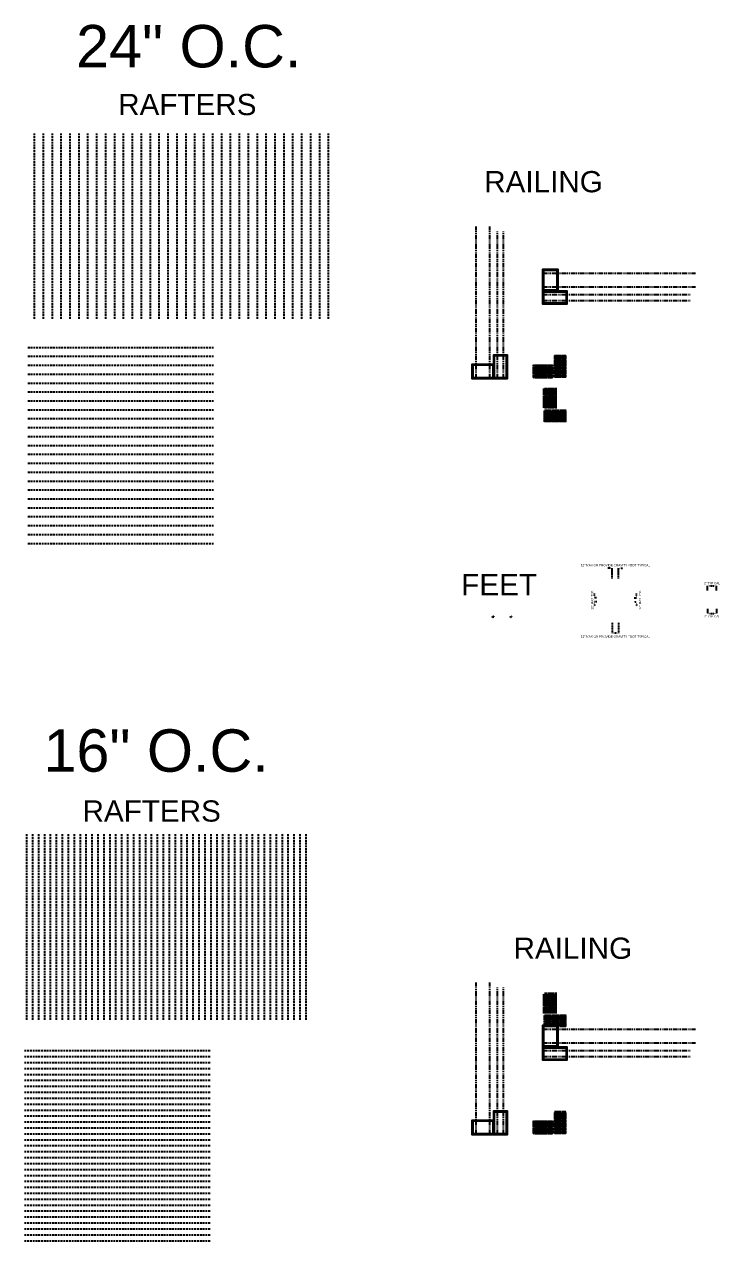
# Model space of a CAD drawing. Header units: feet. Extents: x -3909 to -174, y -1221 to 2380.
# Drawn here: x -2044 to -174, y -1021 to 2256 of the extents above; entities that cross this region are included whole.
import ezdxf

# ---------------------------------------------------------------- set-up
doc = ezdxf.new("R2010")
doc.units = ezdxf.units.FT
doc.header["$MEASUREMENT"] = 0
doc.linetypes.add('DASHED', pattern=[0.75, 0.5, -0.25])
doc.linetypes.add('PHANTOM', pattern=[2.5, 1.25, -0.25, 0.25, -0.25, 0.25, -0.25])
doc.layers.add('LOCKED (NO PRINT)', color=7, linetype='Continuous', plot=False)
for name, color, linetype in [('MODULE FRAME', 9, 'Continuous'), ('MODULE HATCH', 7, 'Continuous'), ('STRUCTURAL', 4, 'DASHED')]:
    doc.layers.add(name, color=color, linetype=linetype)
doc.styles.add('1QUATER', font='technic_.ttf', dxfattribs={"height": 6})
doc.styles.add('TITLE BBLOCK TEXT', font='ARIALUNI.TTF')
doc.dimstyles.new('1QUATER', dxfattribs={"dimscale": 0, "dimtxt": 6, "dimasz": 6, "dimexe": 0, "dimexo": 1, "dimgap": 2, "dimtad": 1, "dimdec": 4, "dimzin": 3, "dimdsep": 46, "dimlunit": 4, "dimtxsty": '1QUATER', "dimcen": 6, "dimclrd": 1, "dimclre": 1, "dimclrt": 7, "dimadec": 0, "dimazin": 0, "dimtfac": 1, "dimtdec": 4, "dimtofl": 0, "dimtmove": 2, "dimatfit": 3, "dimfxl": 1, "dimfrac": 2, "dimtolj": 1, "dimtzin": 0, "dimarcsym": 1})

# ---------------------------------------------------------------- blocks, each defined once
blk = doc.blocks.new('*U104')
at = {"layer": 'STRUCTURAL'}
h = blk.add_hatch(color=3, dxfattribs=at)
h.dxf.hatch_style = 1
h.paths.add_polyline_path([(1.7, 0, 1), (-1.7, 0, 1)])
at = {"layer": 'STRUCTURAL', "color": 3}
blk.add_circle((0, 0), 1.73, dxfattribs=at)
blk = doc.blocks.new('*D122')
at = {"layer": 'Defpoints', "color": 0, "transparency": 16777216}
for p in [(-203.7, 682.2, -26.5), (-179.7, 682.2, -26.5), (-179.7, 668.9)]:
    blk.add_point(p, dxfattribs=at)
at = {"layer": 'STRUCTURAL', "color": 1, "lineweight": -2, "transparency": 16777216}
for p, q in [((-203.7, 681.2), (-203.7, 668.9)), ((-197.7, 668.9), (-185.7, 668.9)), ((-179.7, 681.2), (-179.7, 668.9))]:
    blk.add_line(p, q, dxfattribs=at)
at = {"layer": 'STRUCTURAL', "color": 1, "transparency": 16777216}
for points in [[(-197.7, 669.9), (-197.7, 667.9), (-203.7, 668.9)], [(-185.7, 669.9), (-185.7, 667.9), (-179.7, 668.9)]]:
    blk.add_solid(points, dxfattribs=at)
at = {"layer": 'STRUCTURAL', "color": 7, "transparency": 16777216, "insert": (-191.7, 661.3), "char_height": 6, "attachment_point": 5, "style": '1QUATER'}
blk.add_mtext("\\A1;2' TYPICAL", dxfattribs=at)
blk = doc.blocks.new('*D123')
at = {"layer": 'Defpoints', "color": 0, "transparency": 16777216}
for p in [(-508.5, 700.3), (-502, 711, 10.2), (-501.5, 700.3, -13.5)]:
    blk.add_point(p, dxfattribs=at)
at = {"layer": 'STRUCTURAL', "color": 1, "lineweight": -2, "transparency": 16777216}
for p, q in [((-508.5, 717), (-508.5, 723)), ((-503, 711), (-508.5, 711)), ((-502.5, 700.3), (-508.5, 700.3)), ((-508.5, 694.3), (-508.5, 688.3))]:
    blk.add_line(p, q, dxfattribs=at)
at = {"layer": 'STRUCTURAL', "color": 1, "transparency": 16777216}
for points in [[(-509.5, 717), (-507.5, 717), (-508.5, 711)], [(-509.5, 694.3), (-507.5, 694.3), (-508.5, 700.3)]]:
    blk.add_solid(points, dxfattribs=at)
at = {"layer": 'STRUCTURAL', "color": 10, "transparency": 16777216, "insert": (-514.7, 705.6), "char_height": 6, "attachment_point": 5, "rotation": 90, "style": '1QUATER'}
blk.add_mtext('\\A1;12" MAX TYP.', dxfattribs=at)
blk = doc.blocks.new('*D124')
at = {"layer": 'Defpoints', "color": 0, "transparency": 16777216}
for p in [(-460.5, 645.9), (-443.7, 645.9), (-460.5, 616.3)]:
    blk.add_point(p, dxfattribs=at)
at = {"layer": 'STRUCTURAL', "color": 1, "lineweight": -2, "transparency": 16777216}
for p, q in [((-460.5, 644.9), (-460.5, 616.3)), ((-443.7, 644.9), (-443.7, 616.3)), ((-449.7, 616.3), (-454.5, 616.3))]:
    blk.add_line(p, q, dxfattribs=at)
at = {"layer": 'STRUCTURAL', "color": 1, "transparency": 16777216}
for points in [[(-454.5, 617.3), (-454.5, 615.3), (-460.5, 616.3)], [(-449.7, 617.3), (-449.7, 615.3), (-443.7, 616.3)]]:
    blk.add_solid(points, dxfattribs=at)
at = {"layer": 'STRUCTURAL', "color": 10, "transparency": 16777216, "insert": (-452.1, 606.6), "char_height": 6, "attachment_point": 5, "style": '1QUATER'}
blk.add_mtext('\\A1;12" MAX OR PROVIDE GRAVITY FOOT TYPICAL', dxfattribs=at)
blk = doc.blocks.new('*D125')
at = {"layer": 'Defpoints', "color": 0, "transparency": 16777216}
for p in [(-402.7, 700.3, -13.5), (-402.2, 711, 10.2), (-395.6, 700.3)]:
    blk.add_point(p, dxfattribs=at)
at = {"layer": 'STRUCTURAL', "color": 1, "lineweight": -2, "transparency": 16777216}
for p, q in [((-395.6, 717), (-395.6, 723)), ((-401.7, 700.3), (-395.6, 700.3)), ((-401.2, 711), (-395.6, 711)), ((-395.6, 694.3), (-395.6, 688.3))]:
    blk.add_line(p, q, dxfattribs=at)
at = {"layer": 'STRUCTURAL', "color": 1, "transparency": 16777216}
for points in [[(-396.6, 717), (-394.6, 717), (-395.6, 711)], [(-396.6, 694.3), (-394.6, 694.3), (-395.6, 700.3)]]:
    blk.add_solid(points, dxfattribs=at)
at = {"layer": 'STRUCTURAL', "color": 10, "transparency": 16777216, "insert": (-385.9, 705.6), "char_height": 6, "attachment_point": 5, "rotation": 90, "style": '1QUATER'}
blk.add_mtext('\\A1;12" MAX TYP.', dxfattribs=at)
blk = doc.blocks.new('*D126')
at = {"layer": 'Defpoints', "color": 0, "transparency": 16777216}
for p in [(-460.5, 791.4), (-460.5, 761.8), (-443.7, 761.8)]:
    blk.add_point(p, dxfattribs=at)
at = {"layer": 'STRUCTURAL', "color": 1, "lineweight": -2, "transparency": 16777216}
for p, q in [((-466.5, 791.4), (-472.5, 791.4)), ((-460.5, 762.8), (-460.5, 791.4)), ((-443.7, 762.8), (-443.7, 791.4)), ((-437.7, 791.4), (-431.7, 791.4))]:
    blk.add_line(p, q, dxfattribs=at)
at = {"layer": 'STRUCTURAL', "color": 1, "transparency": 16777216}
for points in [[(-466.5, 792.4), (-466.5, 790.4), (-460.5, 791.4)], [(-437.7, 792.4), (-437.7, 790.4), (-443.7, 791.4)]]:
    blk.add_solid(points, dxfattribs=at)
at = {"layer": 'STRUCTURAL', "color": 10, "transparency": 16777216, "insert": (-452.1, 799), "char_height": 6, "attachment_point": 5, "style": '1QUATER'}
blk.add_mtext('\\A1;12" MAX OR PROVIDE GRAVITY FOOT TYPICAL', dxfattribs=at)
blk = doc.blocks.new('*D127')
at = {"layer": 'Defpoints', "color": 0, "transparency": 16777216}
for p in [(-203.7, 729.8, -26.5), (-179.7, 743.2), (-179.7, 729.8, -26.5)]:
    blk.add_point(p, dxfattribs=at)
at = {"layer": 'STRUCTURAL', "color": 1, "lineweight": -2, "transparency": 16777216}
for p, q in [((-203.7, 730.8), (-203.7, 743.2)), ((-197.7, 743.2), (-185.7, 743.2)), ((-179.7, 730.8), (-179.7, 743.2))]:
    blk.add_line(p, q, dxfattribs=at)
at = {"layer": 'STRUCTURAL', "color": 1, "transparency": 16777216}
for points in [[(-197.7, 744.2), (-197.7, 742.2), (-203.7, 743.2)], [(-185.7, 744.2), (-185.7, 742.2), (-179.7, 743.2)]]:
    blk.add_solid(points, dxfattribs=at)
at = {"layer": 'STRUCTURAL', "color": 7, "transparency": 16777216, "insert": (-191.7, 750.7), "char_height": 6, "attachment_point": 5, "style": '1QUATER'}
blk.add_mtext("\\A1;2' TYPICAL", dxfattribs=at)

msp = doc.modelspace()

# ---------------------------------------------------------------- hatches: boundary and pattern name
at = {"layer": 'MODULE HATCH', "extrusion": (3.08151e-33, -0.447214, 0.894427)}
h = msp.add_hatch(dxfattribs=at)
h.set_pattern_fill('ANGLE', color=9, scale=14.99934, angle=90)
h.set_pattern_definition([(90, (-607.46, 1362.7326), (-4.12482, 3e-16), [2.99987, -1.12495]), (180, (-607.46, 1362.7326), (-5e-16, -4.12482), [2.99987, -1.12495])])
h.paths.add_polyline_path([(-644.9433, 1365.24922), (-609.97664, 1365.24922), (-609.97664, 1425.21578), (-644.9433, 1425.21578)])
at = {"layer": 'MODULE HATCH', "extrusion": (0, -0.447214, 0.894427)}
h = msp.add_hatch(dxfattribs=at)
h.set_pattern_fill('ANGLE', color=9, scale=14.99934)
h.set_pattern_definition([(0, (-647.46, 1322.7328), (0, 4.12482), [2.99987, -1.12495]), (90, (-647.46, 1322.7328), (-4.12482, 3e-16), [2.99987, -1.12495])])
h.paths.add_polyline_path([(-644.9433, 1360.21604), (-644.9433, 1325.24938), (-584.97674, 1325.24938), (-584.97674, 1360.21604)])
at = {"layer": 'MODULE HATCH', "extrusion": (0.447214, -2.73839e-17, 0.894427)}
h = msp.add_hatch(dxfattribs=at)
h.set_pattern_fill('ANGLE', color=9, scale=14.99934)
h.set_pattern_definition([(4e-31, (1301.041, 650.8356), (-3e-32, 4.12482), [2.99987, -1.12495]), (90, (1301.041, 650.8356), (-4.12482, 3e-16), [2.99987, -1.12495])])
h.paths.add_polyline_path([(1303.55774, 688.3189), (1303.55774, 653.35224), (1363.5243, 653.35224), (1363.5243, 688.3189)])
h = msp.add_hatch(dxfattribs=at)
h.set_pattern_fill('ANGLE', color=9, scale=14.99934, angle=90)
h.set_pattern_definition([(90, (1341.041, 690.8355), (-4.12482, 3e-16), [2.99987, -1.12495]), (180, (1341.041, 690.8355), (-5e-16, -4.12482), [2.99987, -1.12495])])
h.paths.add_polyline_path([(1303.55774, 693.35208), (1338.5244, 693.35208), (1338.5244, 753.31864), (1303.55774, 753.31864)])
at = {"layer": 'MODULE HATCH', "extrusion": (3.08151e-33, -0.447214, 0.894427)}
h = msp.add_hatch(dxfattribs=at)
h.set_pattern_fill('ANGLE', color=9, scale=14.99934, angle=90)
h.set_pattern_definition([(90, (-607.46, -459.0802), (-4.12482, 3e-16), [2.99987, -1.12495]), (180, (-607.46, -459.0802), (-5e-16, -4.12482), [2.99987, -1.12495])])
h.paths.add_polyline_path([(-644.9433, -456.56365), (-609.97664, -456.56365), (-609.97664, -396.59709), (-644.9433, -396.59709)])
at = {"layer": 'MODULE HATCH', "extrusion": (0, -0.447214, 0.894427)}
h = msp.add_hatch(dxfattribs=at)
h.set_pattern_fill('ANGLE', color=9, scale=14.99934)
h.set_pattern_definition([(0, (-647.46, -499.08), (0, 4.12482), [2.99987, -1.12495]), (90, (-647.46, -499.08), (-4.12482, 3e-16), [2.99987, -1.12495])])
h.paths.add_polyline_path([(-644.9433, -461.59683), (-644.9433, -496.56349), (-584.97674, -496.56349), (-584.97674, -461.59683)])
at = {"layer": 'MODULE HATCH', "extrusion": (0.447214, -2.73839e-17, 0.894427)}
h = msp.add_hatch(dxfattribs=at)
h.set_pattern_fill('ANGLE', color=9, scale=14.99934)
h.set_pattern_definition([(4e-31, (-735.8076, 650.8356), (-3e-32, 4.12482), [2.99987, -1.12495]), (90, (-735.8076, 650.8356), (-4.12482, 3e-16), [2.99987, -1.12495])])
h.paths.add_polyline_path([(-733.29097, 688.3189), (-733.29097, 653.35224), (-673.32441, 653.35224), (-673.32441, 688.3189)])
h = msp.add_hatch(dxfattribs=at)
h.set_pattern_fill('ANGLE', color=9, scale=14.99934, angle=90)
h.set_pattern_definition([(90, (-695.8077, 690.8355), (-4.12482, 3e-16), [2.99987, -1.12495]), (180, (-695.8077, 690.8355), (-5e-16, -4.12482), [2.99987, -1.12495])])
h.paths.add_polyline_path([(-733.29097, 693.35208), (-698.32431, 693.35208), (-698.32431, 753.31864), (-733.29097, 753.31864)])

# ---------------------------------------------------------------- linework, layer by layer
at = {"color": 4, "extrusion": (0, -0.447214, 0.894427)}
for points, elevation in [([(-647.45989, 1362.73263), (-647.45989, 1427.73237), (-607.46005, 1427.73237), (-607.46005, 1362.73263)], -713.86619), ([(-647.45989, 1362.73263), (-582.46015, 1362.73263), (-582.46015, 1322.73279), (-647.45989, 1322.73279)], -713.86619), ([(-647.45989, -459.08024), (-647.45989, -394.0805), (-607.46005, -394.0805), (-607.46005, -459.08024)], 197.04025), ([(-647.45989, -459.08024), (-582.46015, -459.08024), (-582.46015, -499.08008), (-647.45989, -499.08008)], 197.04025)]:
    msp.add_lwpolyline(points, close=True, dxfattribs=dict(at, elevation=elevation))
at = {"color": 4, "extrusion": (0.447214, -2.73839e-17, 0.894427), "elevation": -361.66768}
for points in [[(1301.04115, 690.83549), (1366.04089, 690.83549), (1366.04089, 650.83565), (1301.04115, 650.83565)], [(1301.04115, 690.83549), (1301.04115, 755.83523), (1341.04099, 755.83523), (1341.04099, 690.83549)], [(-735.80756, 690.83549), (-670.80782, 690.83549), (-670.80782, 650.83565), (-735.80756, 650.83565)], [(-735.80756, 690.83549), (-735.80756, 755.83523), (-695.80772, 755.83523), (-695.80772, 690.83549)]]:
    msp.add_lwpolyline(points, close=True, dxfattribs=at)
at = {"layer": 'MODULE FRAME', "color": 7, "extrusion": (0, -0.447214, 0.894427), "flags": 128}
for points, elevation in [([(-647.45989, 1362.73263), (-647.45989, 1427.73237), (-607.46005, 1427.73237), (-607.46005, 1362.73263), (-647.45989, 1362.73263)], -713.86619), ([(-647.45989, 1362.73263), (-582.46015, 1362.73263), (-582.46015, 1322.73279), (-647.45989, 1322.73279), (-647.45989, 1362.73263)], -713.86619), ([(-647.45989, -459.08024), (-647.45989, -394.0805), (-607.46005, -394.0805), (-607.46005, -459.08024), (-647.45989, -459.08024)], 197.04025), ([(-647.45989, -459.08024), (-582.46015, -459.08024), (-582.46015, -499.08008), (-647.45989, -499.08008), (-647.45989, -459.08024)], 197.04025)]:
    msp.add_lwpolyline(points, dxfattribs=dict(at, elevation=elevation))
at = {"layer": 'MODULE FRAME', "color": 8, "linetype": 'Continuous', "extrusion": (0, -0.447214, 0.894427), "flags": 128}
for points, elevation in [([(-644.9433, 1365.24922), (-644.9433, 1425.21578), (-609.97664, 1425.21578), (-609.97664, 1365.24922)], -713.86619), ([(-644.9433, 1360.21604), (-584.97674, 1360.21604), (-584.97674, 1325.24938), (-644.9433, 1325.24938)], -713.86619), ([(-644.9433, -456.56365), (-644.9433, -396.59709), (-609.97664, -396.59709), (-609.97664, -456.56365)], 197.04025), ([(-644.9433, -461.59683), (-584.97674, -461.59683), (-584.97674, -496.56349), (-644.9433, -496.56349)], 197.04025)]:
    msp.add_lwpolyline(points, close=True, dxfattribs=dict(at, elevation=elevation))
at = {"layer": 'MODULE FRAME', "color": 7, "extrusion": (0.447214, -2.73839e-17, 0.894427), "elevation": -361.66768, "flags": 128}
for points in [[(1301.04115, 690.83549), (1366.04089, 690.83549), (1366.04089, 650.83565), (1301.04115, 650.83565), (1301.04115, 690.83549)], [(1301.04115, 690.83549), (1301.04115, 755.83523), (1341.04099, 755.83523), (1341.04099, 690.83549), (1301.04115, 690.83549)], [(-735.80756, 690.83549), (-670.80782, 690.83549), (-670.80782, 650.83565), (-735.80756, 650.83565), (-735.80756, 690.83549)], [(-735.80756, 690.83549), (-735.80756, 755.83523), (-695.80772, 755.83523), (-695.80772, 690.83549), (-735.80756, 690.83549)]]:
    msp.add_lwpolyline(points, dxfattribs=at)
at = {"layer": 'MODULE FRAME', "color": 8, "linetype": 'Continuous', "extrusion": (0.447214, -2.73839e-17, 0.894427), "elevation": -361.66768, "flags": 128}
for points in [[(1303.55774, 688.3189), (1363.5243, 688.3189), (1363.5243, 653.35224), (1303.55774, 653.35224)], [(1303.55774, 693.35208), (1303.55774, 753.31864), (1338.5244, 753.31864), (1338.5244, 693.35208)], [(-733.29097, 688.3189), (-673.32441, 688.3189), (-673.32441, 653.35224), (-733.29097, 653.35224)], [(-733.29097, 693.35208), (-733.29097, 753.31864), (-698.32431, 753.31864), (-698.32431, 693.35208)]]:
    msp.add_lwpolyline(points, close=True, dxfattribs=at)
at = {"layer": 'STRUCTURAL', "color": 1, "linetype": 'DASHED', "ltscale": 10}
for p, q in [((-2017.10943, 1962.41202), (-2017.10943, 1460.50847)), ((-1993.10943, 1962.41202), (-1993.10943, 1460.50847)), ((-1969.10943, 1962.41202), (-1969.10943, 1460.50847)), ((-1945.10943, 1962.41202), (-1945.10943, 1460.50847)), ((-1921.10943, 1962.41202), (-1921.10943, 1460.50847)), ((-1897.10943, 1962.41202), (-1897.10943, 1460.50847)), ((-1873.10943, 1962.41202), (-1873.10943, 1460.50847)), ((-1849.10943, 1962.41202), (-1849.10943, 1460.50847)), ((-1825.10943, 1962.41202), (-1825.10943, 1460.50847)), ((-1801.10943, 1962.41202), (-1801.10943, 1460.50847)), ((-1777.10943, 1962.41202), (-1777.10943, 1460.50847)), ((-1753.10943, 1962.41202), (-1753.10943, 1460.50847)), ((-1729.10943, 1962.41202), (-1729.10943, 1460.50847)), ((-1705.10943, 1962.41202), (-1705.10943, 1460.50847)), ((-1681.10943, 1962.41202), (-1681.10943, 1460.50847)), ((-1657.10943, 1962.41202), (-1657.10943, 1460.50847)), ((-1633.10943, 1962.41202), (-1633.10943, 1460.50847)), ((-1609.10943, 1962.41202), (-1609.10943, 1460.50847)), ((-1585.10943, 1962.41202), (-1585.10943, 1460.50847)), ((-1561.10943, 1962.41202), (-1561.10943, 1460.50847)), ((-1537.10943, 1962.41202), (-1537.10943, 1460.50847)), ((-1513.10943, 1962.41202), (-1513.10943, 1460.50847)), ((-1489.10943, 1962.41202), (-1489.10943, 1460.50847)), ((-1465.10943, 1962.41202), (-1465.10943, 1460.50847)), ((-1441.10943, 1962.41202), (-1441.10943, 1460.50847)), ((-1417.10943, 1962.41202), (-1417.10943, 1460.50847)), ((-1393.10943, 1962.41202), (-1393.10943, 1460.50847)), ((-1369.10943, 1962.41202), (-1369.10943, 1460.50847)), ((-1345.10943, 1962.41202), (-1345.10943, 1460.50847)), ((-1321.10943, 1962.41202), (-1321.10943, 1460.50847)), ((-1297.10943, 1962.41202), (-1297.10943, 1460.50847)), ((-1273.10943, 1962.41202), (-1273.10943, 1460.50847)), ((-1249.10943, 1962.41202), (-1249.10943, 1460.50847)), ((-1225.10943, 1962.41202), (-1225.10943, 1460.50847)), ((-2034.09223, 1385.79387), (-1532.18869, 1385.79387)), ((-2034.09223, 1361.79387), (-1532.18869, 1361.79387)), ((-2034.09223, 1337.79387), (-1532.18869, 1337.79387)), ((-2034.09223, 1313.79387), (-1532.18869, 1313.79387)), ((-2034.09223, 1289.79387), (-1532.18869, 1289.79387)), ((-2034.09223, 1265.79387), (-1532.18869, 1265.79387)), ((-2034.09223, 1241.79387), (-1532.18869, 1241.79387)), ((-2034.09223, 1217.79387), (-1532.18869, 1217.79387)), ((-2034.09223, 1193.79387), (-1532.18869, 1193.79387)), ((-2034.09223, 1169.79387), (-1532.18869, 1169.79387)), ((-2034.09223, 1145.79387), (-1532.18869, 1145.79387)), ((-2034.09223, 1121.79387), (-1532.18869, 1121.79387)), ((-2034.09223, 1097.79387), (-1532.18869, 1097.79387)), ((-2034.09223, 1073.79387), (-1532.18869, 1073.79387)), ((-2034.09223, 1049.79387), (-1532.18869, 1049.79387)), ((-2034.09223, 1025.79387), (-1532.18869, 1025.79387)), ((-2034.09223, 1001.79387), (-1532.18869, 1001.79387)), ((-2034.09223, 977.79387), (-1532.18869, 977.79387)), ((-2034.09223, 953.79387), (-1532.18869, 953.79387)), ((-2034.09223, 929.79387), (-1532.18869, 929.79387)), ((-2034.09223, 905.79387), (-1532.18869, 905.79387)), ((-2034.09223, 881.79387), (-1532.18869, 881.79387)), ((-2034.09223, 857.79387), (-1532.18869, 857.79387)), ((-2037.7035, 74.15511), (-2037.7035, -427.74844)), ((-2021.7035, 74.15511), (-2021.7035, -427.74844)), ((-2005.7035, 74.15511), (-2005.7035, -427.74844)), ((-1989.7035, 74.15511), (-1989.7035, -427.74844)), ((-1973.7035, 74.15511), (-1973.7035, -427.74844)), ((-1957.7035, 74.15511), (-1957.7035, -427.74844)), ((-1941.7035, 74.15511), (-1941.7035, -427.74844)), ((-1925.7035, 74.15511), (-1925.7035, -427.74844)), ((-1909.7035, 74.15511), (-1909.7035, -427.74844)), ((-1893.7035, 74.15511), (-1893.7035, -427.74844)), ((-1877.7035, 74.15511), (-1877.7035, -427.74844)), ((-1861.7035, 74.15511), (-1861.7035, -427.74844)), ((-1845.7035, 74.15511), (-1845.7035, -427.74844)), ((-1829.7035, 74.15511), (-1829.7035, -427.74844)), ((-1813.7035, 74.15511), (-1813.7035, -427.74844)), ((-1797.7035, 74.15511), (-1797.7035, -427.74844)), ((-1781.7035, 74.15511), (-1781.7035, -427.74844)), ((-1765.7035, 74.15511), (-1765.7035, -427.74844)), ((-1749.7035, 74.15511), (-1749.7035, -427.74844)), ((-1733.7035, 74.15511), (-1733.7035, -427.74844)), ((-1717.7035, 74.15511), (-1717.7035, -427.74844)), ((-1701.7035, 74.15511), (-1701.7035, -427.74844)), ((-1685.7035, 74.15511), (-1685.7035, -427.74844)), ((-1669.7035, 74.15511), (-1669.7035, -427.74844)), ((-1653.7035, 74.15511), (-1653.7035, -427.74844)), ((-1637.7035, 74.15511), (-1637.7035, -427.74844)), ((-1621.7035, 74.15511), (-1621.7035, -427.74844)), ((-1605.7035, 74.15511), (-1605.7035, -427.74844)), ((-1589.7035, 74.15511), (-1589.7035, -427.74844)), ((-1573.7035, 74.15511), (-1573.7035, -427.74844)), ((-1557.7035, 74.15511), (-1557.7035, -427.74844)), ((-1541.7035, 74.15511), (-1541.7035, -427.74844)), ((-1525.7035, 74.15511), (-1525.7035, -427.74844)), ((-1509.7035, 74.15511), (-1509.7035, -427.74844)), ((-1493.7035, 74.15511), (-1493.7035, -427.74844)), ((-1477.7035, 74.15511), (-1477.7035, -427.74844)), ((-1461.7035, 74.15511), (-1461.7035, -427.74844)), ((-1445.7035, 74.15511), (-1445.7035, -427.74844)), ((-1429.7035, 74.15511), (-1429.7035, -427.74844)), ((-1413.7035, 74.15511), (-1413.7035, -427.74844)), ((-1397.7035, 74.15511), (-1397.7035, -427.74844)), ((-1381.7035, 74.15511), (-1381.7035, -427.74844)), ((-1365.7035, 74.15511), (-1365.7035, -427.74844)), ((-1349.7035, 74.15511), (-1349.7035, -427.74844)), ((-1333.7035, 74.15511), (-1333.7035, -427.74844)), ((-1317.7035, 74.15511), (-1317.7035, -427.74844)), ((-1301.7035, 74.15511), (-1301.7035, -427.74844)), ((-1285.7035, 74.15511), (-1285.7035, -427.74844)), ((-2043.58554, -508.74735), (-1541.682, -508.74735)), ((-2043.58554, -524.74735), (-1541.682, -524.74735)), ((-2043.58554, -540.74735), (-1541.682, -540.74735)), ((-2043.58554, -556.74735), (-1541.682, -556.74735)), ((-2043.58554, -572.74735), (-1541.682, -572.74735)), ((-2043.58554, -588.74735), (-1541.682, -588.74735)), ((-2043.58554, -604.74735), (-1541.682, -604.74735)), ((-2043.58554, -620.74735), (-1541.682, -620.74735)), ((-2043.58554, -636.74735), (-1541.682, -636.74735)), ((-2043.58554, -652.74735), (-1541.682, -652.74735)), ((-2043.58554, -668.74735), (-1541.682, -668.74735)), ((-2043.58554, -684.74735), (-1541.682, -684.74735)), ((-2043.58554, -700.74735), (-1541.682, -700.74735)), ((-2043.58554, -716.74735), (-1541.682, -716.74735)), ((-2043.58554, -732.74735), (-1541.682, -732.74735)), ((-2043.58554, -748.74735), (-1541.682, -748.74735)), ((-2043.58554, -764.74735), (-1541.682, -764.74735)), ((-2043.58554, -780.74735), (-1541.682, -780.74735)), ((-2043.58554, -796.74735), (-1541.682, -796.74735)), ((-2043.58554, -812.74735), (-1541.682, -812.74735)), ((-2043.58554, -828.74735), (-1541.682, -828.74735)), ((-2043.58554, -844.74735), (-1541.682, -844.74735)), ((-2043.58554, -860.74735), (-1541.682, -860.74735)), ((-2043.58554, -876.74735), (-1541.682, -876.74735)), ((-2043.58554, -892.74735), (-1541.682, -892.74735)), ((-2043.58554, -908.74735), (-1541.682, -908.74735)), ((-2043.58554, -924.74735), (-1541.682, -924.74735)), ((-2043.58554, -940.74735), (-1541.682, -940.74735)), ((-2043.58554, -956.74735), (-1541.682, -956.74735)), ((-2043.58554, -972.74735), (-1541.682, -972.74735)), ((-2043.58554, -988.74735), (-1541.682, -988.74735)), ((-2043.58554, -1004.74735), (-1541.682, -1004.74735)), ((-2043.58554, -1020.74735), (-1541.682, -1020.74735))]:
    msp.add_line(p, q, dxfattribs=at)
at = {"layer": 'STRUCTURAL', "color": 7, "linetype": 'PHANTOM', "ltscale": 10}
for p, q in [((-827.04916, 1301.04115, 9.16782), (-827.04916, 1711.8571, 9.16782)), ((-790.37788, 1301.04115, 9.16782), (-790.37788, 1711.8571, 9.16782)), ((-769.64475, 1301.04115, -14.53438), (-769.64475, 1697.82867, -14.53438)), ((-753.86781, 1301.04115, -14.53438), (-753.86781, 1697.82867, -14.53438)), ((-647.45989, 1585.52019, -5.36656), (-236.64394, 1585.52019, -5.36656)), ((-647.45989, 1548.84891, -5.36656), (-236.64394, 1548.84891, -5.36656)), ((-647.45989, 1528.11578, -29.06877), (-250.67237, 1528.11578, -29.06877)), ((-647.45989, 1512.33884, -29.06877), (-250.67237, 1512.33884, -29.06877)), ((-827.04916, -735.80756, 9.16782), (-827.04916, -324.9916, 9.16782)), ((-790.37788, -735.80756, 9.16782), (-790.37788, -324.9916, 9.16782)), ((-769.64475, -735.80756, -14.53438), (-769.64475, -339.02003, -14.53438)), ((-753.86781, -735.80756, -14.53438), (-753.86781, -339.02003, -14.53438)), ((-647.45989, -451.32852, -5.36656), (-236.64394, -451.32852, -5.36656)), ((-647.45989, -487.9998, -5.36656), (-236.64394, -487.9998, -5.36656)), ((-647.45989, -508.73292, -29.06877), (-250.67237, -508.73292, -29.06877)), ((-647.45989, -524.50987, -29.06877), (-250.67237, -524.50987, -29.06877))]:
    msp.add_line(p, q, dxfattribs=at)

# ---------------------------------------------------------------- block references
at = {"layer": 'STRUCTURAL'}
msp.add_blockref('*U104', (-781.2833, 660.15427), dxfattribs=at)
at = {"layer": 'STRUCTURAL', "rotation": 270}
msp.add_blockref('*U104', (-733.2833, 660.15427), dxfattribs=at)

# ---------------------------------------------------------------- texts
at = {"layer": 'LOCKED (NO PRINT)', "color": 7, "style": 'TITLE BBLOCK TEXT'}
for s, height, p in [('24" O.C.', 114.235434, (-1904.10471, 2140.21193)), ('RAFTERS', 57.117717, (-1790.9047, 2011.54235)), ('RAILING', 57.117717, (-805.30165, 1803.7643)), ('FEET', 57.117717, (-867.18586, 717.86031)), ('16" O.C.', 114.235434, (-1991.95572, 242.63699)), ('RAFTERS', 57.117717, (-1886.85625, 108.28223)), ('RAILING', 57.117717, (-726.35519, -261.37982))]:
    msp.add_text(s, height=height, rotation=359.98856394, dxfattribs=at).set_placement(p)

# ---------------------------------------------------------------- dimensions: what is measured, and where the dimension line sits
at = {"layer": 'STRUCTURAL'}
for base, p1, p2, override, picture, middle in [((-460.48249, 791.43958), (-443.70616, 761.75706), (-460.48249, 761.75706), {"dimscale": 1, "dimgap": 3, "dimclrt": 10}, '*D126', (-452.09432, 799.04923)), ((-460.48249, 616.26062), (-443.70616, 645.94313), (-460.48249, 645.94313), {"dimscale": 1, "dimgap": 0.25, "dimclrt": 10}, '*D124', (-452.09432, 606.55667))]:
    dim = msp.add_linear_dim(base=base, p1=p1, p2=p2, text='12" MAX OR PROVIDE GRAVITY FOOT TYPICAL', dimstyle='1QUATER', override=override, dxfattribs=at)
    dim.commit()
    dim.dimension.update_dxf_attribs({"geometry": picture, "text_midpoint": middle})
for base, p1, p2, picture, middle in [((-179.70616, 743.1851), (-203.70616, 729.84806, -26.50838), (-179.70616, 729.84806, -26.50838), '*D127', (-191.70616, 750.731)), ((-179.70616, 668.86436), (-203.70616, 682.2014, -26.50838), (-179.70616, 682.2014, -26.50838), '*D122', (-191.70616, 661.31846))]:
    dim = msp.add_linear_dim(base=base, p1=p1, p2=p2, text="2' TYPICAL", dimstyle='1QUATER', override={"dimscale": 1}, dxfattribs=at)
    dim.commit()
    dim.dimension.update_dxf_attribs({"geometry": picture, "text_midpoint": middle, "dimtype": 160})
for base, p1, p2, override, picture, middle in [((-508.54912, 700.27692), (-502.00701, 711.01005, 10.18111), (-501.48193, 700.27692, -13.52109), {"dimscale": 1, "dimclrt": 10}, '*D123', (-514.65877, 705.64348)), ((-395.63952, 700.27692), (-402.18164, 711.01005, 10.18111), (-402.70672, 700.27692, -13.52109), {"dimscale": 1, "dimgap": 0.25, "dimclrt": 10}, '*D125', (-385.93557, 705.64348))]:
    dim = msp.add_linear_dim(base=base, p1=p1, p2=p2, angle=90, text='12" MAX TYP.', dimstyle='1QUATER', override=override, dxfattribs=at)
    dim.commit()
    dim.dimension.update_dxf_attribs({"geometry": picture, "text_midpoint": middle})

doc.saveas('drawing.dxf')
